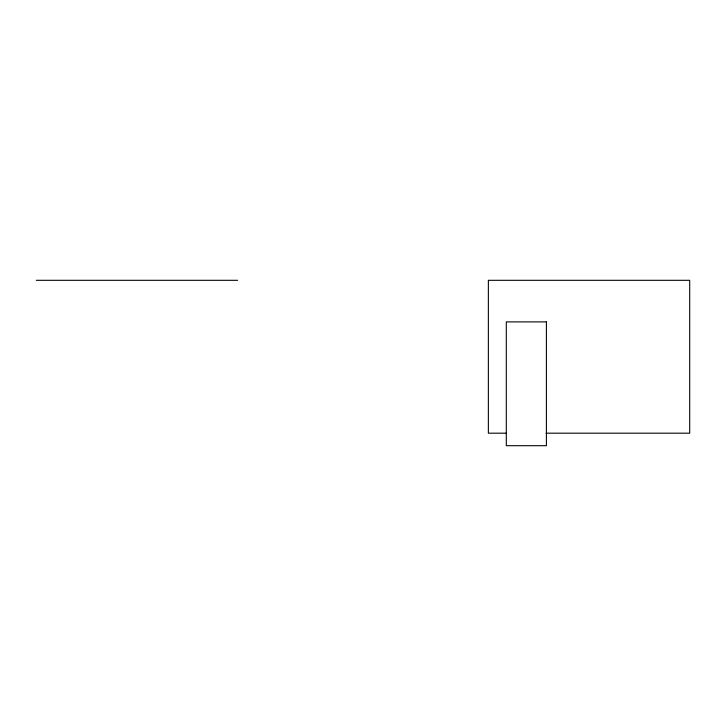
<?xml version="1.0" encoding="UTF-8"?>
<svg xmlns="http://www.w3.org/2000/svg" width="726" height="726" viewBox="0 0 726 726"><rect width="100%" height="100%" fill="white"/><g stroke="black" fill="none" stroke-linecap="round" stroke-linejoin="round"><path stroke-width="1.09" d="M36.3 280.309L237.629 280.309M506.467 433.186L488.371 433.186L488.371 280.309L689.7 280.309L689.7 433.186L546.052 433.186M546.406 321.89L506.303 321.89L506.303 445.691L546.406 445.691L546.406 321.89"/></g></svg>
